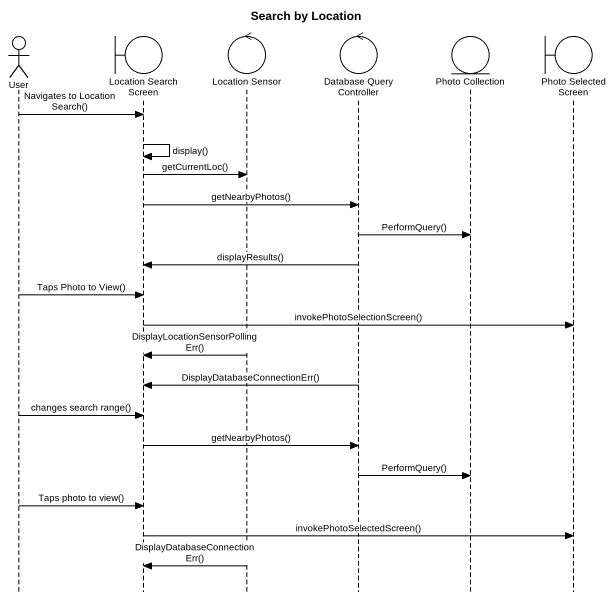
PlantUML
@startuml
title Search by Location
hide footbox
actor User
boundary "Location Search Screen" as Location_Search_Screen
control "Location Sensor" as Location_Sensor
control "Database Query Controller" as Database_Query_Controller
entity "Photo Collection" as Photo_Collection
boundary "Photo Selected Screen" as Photo_Selected_Screen

User -> Location_Search_Screen : Navigates to Location Search()
Location_Search_Screen -> Location_Search_Screen : display()
Location_Search_Screen -> Location_Sensor : getCurrentLoc()
Location_Search_Screen -> Database_Query_Controller : getNearbyPhotos()
Database_Query_Controller -> Photo_Collection : PerformQuery()
Database_Query_Controller -> Location_Search_Screen : displayResults()
User -> Location_Search_Screen : Taps Photo to View()
Location_Search_Screen -> Photo_Selected_Screen : invokePhotoSelectionScreen()
Location_Sensor -> Location_Search_Screen : DisplayLocationSensorPollingErr()
Database_Query_Controller -> Location_Search_Screen : DisplayDatabaseConnectionErr()
User -> Location_Search_Screen : changes search range()
Location_Search_Screen -> Database_Query_Controller : getNearbyPhotos()
Database_Query_Controller -> Photo_Collection : PerformQuery()
User -> Location_Search_Screen : Taps photo to view()
Location_Search_Screen -> Photo_Selected_Screen : invokePhotoSelectedScreen()
Location_Sensor -> Location_Search_Screen : DisplayDatabaseConnectionErr()
@enduml
